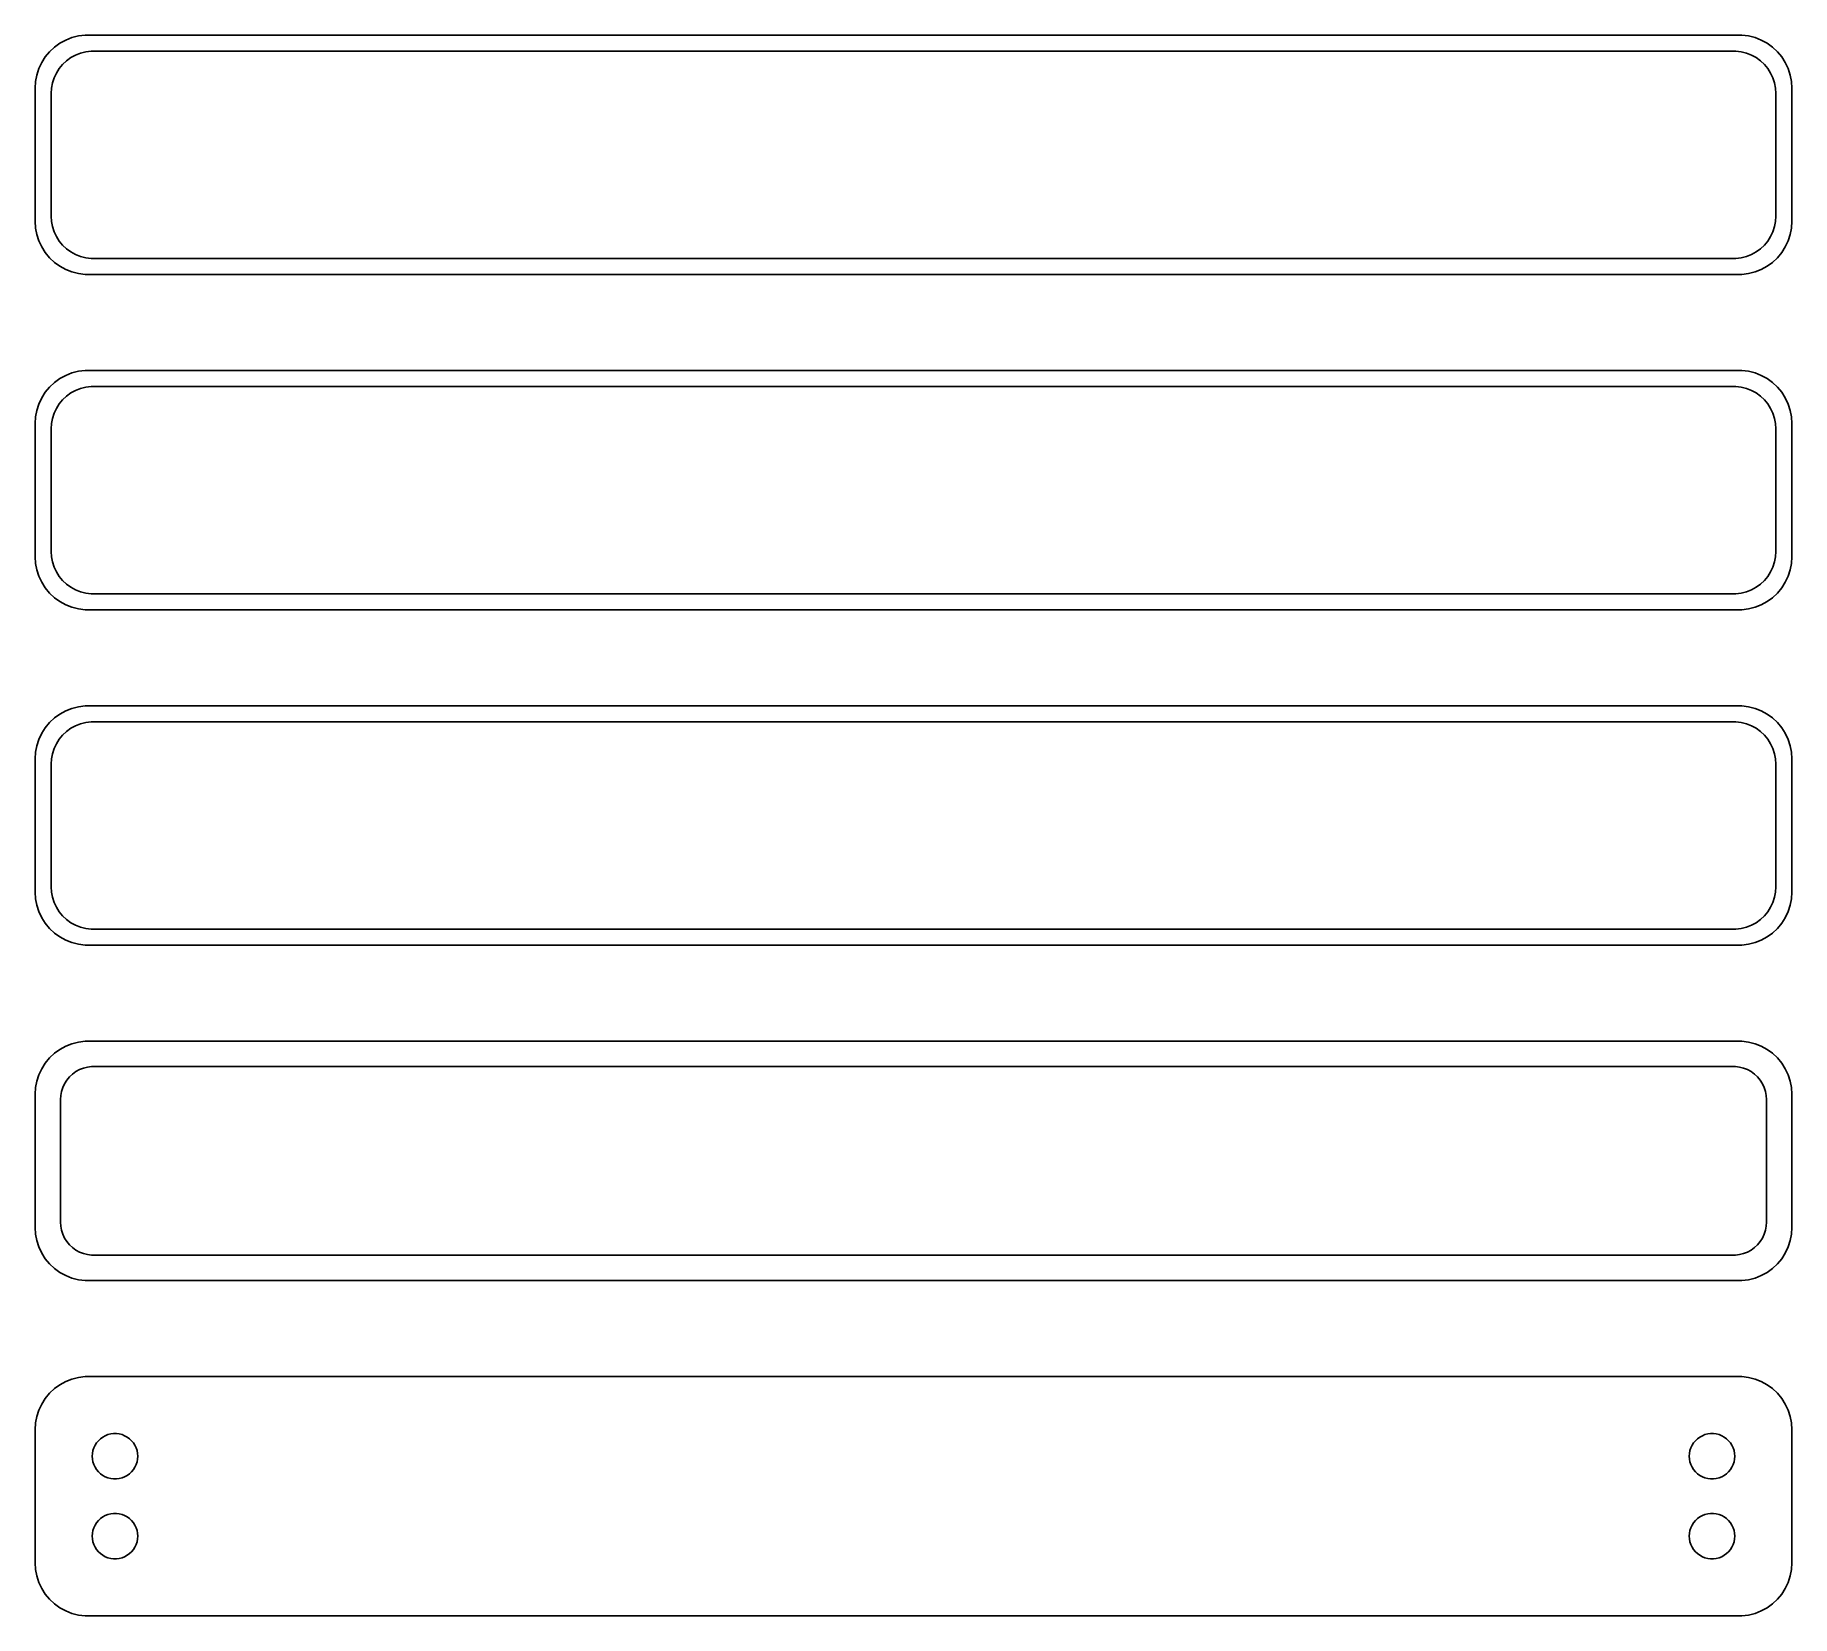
# Model space of a CAD drawing. Header units: metres. Extents: x -82 to 82, y 146 to 295.
import ezdxf

# ---------------------------------------------------------------- set-up
doc = ezdxf.new("R2010")
doc.units = ezdxf.units.M

msp = doc.modelspace()

# ---------------------------------------------------------------- linework, layer by layer
for p, q in [((-80.1791, 293.972), (-80.6871, 293.603)), ((-79.6289, 294.274), (-80.1791, 293.972)), ((-79.0451, 294.505), (-79.6289, 294.274)), ((-78.4369, 294.661), (-79.0451, 294.505)), ((-77.8139, 294.74), (-78.4369, 294.661)), ((77.8139, 294.74), (-77.8139, 294.74)), ((78.4369, 294.661), (77.8139, 294.74)), ((79.0451, 294.505), (78.4369, 294.661)), ((79.6289, 294.274), (79.0451, 294.505)), ((80.1791, 293.972), (79.6289, 294.274)), ((80.6871, 293.603), (80.1791, 293.972)), ((-81.8815, 292.159), (-82.1489, 291.591)), ((-81.5451, 292.689), (-81.8815, 292.159)), ((-81.1448, 293.173), (-81.5451, 292.689)), ((-80.6871, 293.603), (-81.1448, 293.173)), ((-79.9159, 291.988), (-79.5497, 292.332)), ((-79.5497, 292.332), (-79.1433, 292.627)), ((-79.1433, 292.627), (-78.7031, 292.869)), ((-78.7031, 292.869), (-78.2361, 293.054)), ((-78.2361, 293.054), (-77.7495, 293.179)), ((-77.7495, 293.179), (-77.2512, 293.242)), ((-77.2512, 293.242), (77.2512, 293.242)), ((77.2512, 293.242), (77.7495, 293.179)), ((77.7495, 293.179), (78.2361, 293.054)), ((78.2361, 293.054), (78.7031, 292.869)), ((78.7031, 292.869), (79.1433, 292.627)), ((79.1433, 292.627), (79.5497, 292.332)), ((79.5497, 292.332), (79.9159, 291.988)), ((81.1448, 293.173), (80.6871, 293.603)), ((81.5451, 292.689), (81.1448, 293.173)), ((81.8815, 292.159), (81.5451, 292.689)), ((82.1489, 291.591), (81.8815, 292.159)), ((-82.3429, 290.993), (-82.4606, 290.377)), ((-82.1489, 291.591), (-82.3429, 290.993)), ((-80.8743, 290.245), (-80.7191, 290.722)), ((-80.7191, 290.722), (-80.5052, 291.177)), ((-80.5052, 291.177), (-80.2361, 291.601)), ((-80.2361, 291.601), (-79.9159, 291.988)), ((79.9159, 291.988), (80.2361, 291.601)), ((80.2361, 291.601), (80.5052, 291.177)), ((80.5052, 291.177), (80.7191, 290.722)), ((80.7191, 290.722), (80.8743, 290.245)), ((82.3429, 290.993), (82.1489, 291.591)), ((82.4606, 290.377), (82.3429, 290.993)), ((-82.4606, 290.377), (-82.5, 289.75)), ((-82.5, 289.75), (-82.5, 277.25)), ((-81, 289.25), (-80.9685, 289.751)), ((-81, 277.75), (-81, 289.25)), ((-80.9685, 289.751), (-80.8743, 290.245)), ((80.8743, 290.245), (80.9685, 289.751)), ((80.9685, 289.751), (81, 289.25)), ((81, 289.25), (81, 277.75)), ((82.5, 289.75), (82.4606, 290.377)), ((82.5, 277.25), (82.5, 289.75)), ((-82.5, 277.25), (-82.4606, 276.623)), ((-80.9685, 277.249), (-81, 277.75)), ((-80.8743, 276.755), (-80.9685, 277.249)), ((80.9685, 277.249), (80.8743, 276.755)), ((81, 277.75), (80.9685, 277.249)), ((82.4606, 276.623), (82.5, 277.25)), ((-82.4606, 276.623), (-82.3429, 276.007)), ((-82.3429, 276.007), (-82.1489, 275.409)), ((-80.7191, 276.278), (-80.8743, 276.755)), ((-80.5052, 275.823), (-80.7191, 276.278)), ((-80.2361, 275.399), (-80.5052, 275.823)), ((80.5052, 275.823), (80.2361, 275.399)), ((80.7191, 276.278), (80.5052, 275.823)), ((80.8743, 276.755), (80.7191, 276.278)), ((82.1489, 275.409), (82.3429, 276.007)), ((82.3429, 276.007), (82.4606, 276.623)), ((-82.1489, 275.409), (-81.8815, 274.841)), ((-81.8815, 274.841), (-81.5451, 274.311)), ((-81.5451, 274.311), (-81.1448, 273.827)), ((-79.9159, 275.012), (-80.2361, 275.399)), ((-79.5497, 274.668), (-79.9159, 275.012)), ((-79.1433, 274.373), (-79.5497, 274.668)), ((-78.7031, 274.131), (-79.1433, 274.373)), ((-78.2361, 273.946), (-78.7031, 274.131)), ((-77.7495, 273.821), (-78.2361, 273.946)), ((78.2361, 273.946), (77.7495, 273.821)), ((78.7031, 274.131), (78.2361, 273.946)), ((79.1433, 274.373), (78.7031, 274.131)), ((79.5497, 274.668), (79.1433, 274.373)), ((79.9159, 275.012), (79.5497, 274.668)), ((80.2361, 275.399), (79.9159, 275.012)), ((81.1448, 273.827), (81.5451, 274.311)), ((81.5451, 274.311), (81.8815, 274.841)), ((81.8815, 274.841), (82.1489, 275.409)), ((-81.1448, 273.827), (-80.6871, 273.397)), ((-80.6871, 273.397), (-80.1791, 273.028)), ((-80.1791, 273.028), (-79.6289, 272.726)), ((-79.6289, 272.726), (-79.0451, 272.495)), ((-79.0451, 272.495), (-78.4369, 272.339)), ((-78.4369, 272.339), (-77.8139, 272.26)), ((-77.8139, 272.26), (77.8139, 272.26)), ((-77.2512, 273.758), (-77.7495, 273.821)), ((77.2512, 273.758), (-77.2512, 273.758)), ((77.7495, 273.821), (77.2512, 273.758)), ((77.8139, 272.26), (78.4369, 272.339)), ((78.4369, 272.339), (79.0451, 272.495)), ((79.0451, 272.495), (79.6289, 272.726)), ((79.6289, 272.726), (80.1791, 273.028)), ((80.1791, 273.028), (80.6871, 273.397)), ((80.6871, 273.397), (81.1448, 273.827)), ((-80.1791, 262.472), (-80.6871, 262.103)), ((-79.6289, 262.774), (-80.1791, 262.472)), ((-79.0451, 263.005), (-79.6289, 262.774)), ((-78.4369, 263.161), (-79.0451, 263.005)), ((-77.8139, 263.24), (-78.4369, 263.161)), ((77.8139, 263.24), (-77.8139, 263.24)), ((78.4369, 263.161), (77.8139, 263.24)), ((79.0451, 263.005), (78.4369, 263.161)), ((79.6289, 262.774), (79.0451, 263.005)), ((80.1791, 262.472), (79.6289, 262.774)), ((80.6871, 262.103), (80.1791, 262.472)), ((-81.5451, 261.189), (-81.8815, 260.659)), ((-81.1448, 261.673), (-81.5451, 261.189)), ((-80.6871, 262.103), (-81.1448, 261.673)), ((-79.9159, 260.488), (-79.5497, 260.832)), ((-79.5497, 260.832), (-79.1433, 261.127)), ((-79.1433, 261.127), (-78.7031, 261.369)), ((-78.7031, 261.369), (-78.2361, 261.554)), ((-78.2361, 261.554), (-77.7495, 261.679)), ((-77.7495, 261.679), (-77.2512, 261.742)), ((-77.2512, 261.742), (77.2512, 261.742)), ((77.2512, 261.742), (77.7495, 261.679)), ((77.7495, 261.679), (78.2361, 261.554)), ((78.2361, 261.554), (78.7031, 261.369)), ((78.7031, 261.369), (79.1433, 261.127)), ((79.1433, 261.127), (79.5497, 260.832)), ((79.5497, 260.832), (79.9159, 260.488)), ((81.1448, 261.673), (80.6871, 262.103)), ((81.5451, 261.189), (81.1448, 261.673)), ((81.8815, 260.659), (81.5451, 261.189)), ((-82.3429, 259.493), (-82.4606, 258.877)), ((-82.1489, 260.091), (-82.3429, 259.493)), ((-81.8815, 260.659), (-82.1489, 260.091)), ((-80.8743, 258.745), (-80.7191, 259.222)), ((-80.7191, 259.222), (-80.5052, 259.677)), ((-80.5052, 259.677), (-80.2361, 260.101)), ((-80.2361, 260.101), (-79.9159, 260.488)), ((79.9159, 260.488), (80.2361, 260.101)), ((80.2361, 260.101), (80.5052, 259.677)), ((80.5052, 259.677), (80.7191, 259.222)), ((80.7191, 259.222), (80.8743, 258.745)), ((82.1489, 260.091), (81.8815, 260.659)), ((82.3429, 259.493), (82.1489, 260.091)), ((82.4606, 258.877), (82.3429, 259.493)), ((-82.4606, 258.877), (-82.5, 258.25)), ((-82.5, 258.25), (-82.5, 245.75)), ((-81, 257.75), (-80.9685, 258.251)), ((-81, 246.25), (-81, 257.75)), ((-80.9685, 258.251), (-80.8743, 258.745)), ((80.8743, 258.745), (80.9685, 258.251)), ((80.9685, 258.251), (81, 257.75)), ((81, 257.75), (81, 246.25)), ((82.5, 258.25), (82.4606, 258.877)), ((82.5, 245.75), (82.5, 258.25)), ((-80.9685, 245.749), (-81, 246.25)), ((81, 246.25), (80.9685, 245.749)), ((-82.5, 245.75), (-82.4606, 245.123)), ((-82.4606, 245.123), (-82.3429, 244.507)), ((-82.3429, 244.507), (-82.1489, 243.909)), ((-80.8743, 245.255), (-80.9685, 245.749)), ((-80.7191, 244.778), (-80.8743, 245.255)), ((-80.5052, 244.323), (-80.7191, 244.778)), ((-80.2361, 243.899), (-80.5052, 244.323)), ((80.5052, 244.323), (80.2361, 243.899)), ((80.7191, 244.778), (80.5052, 244.323)), ((80.8743, 245.255), (80.7191, 244.778)), ((80.9685, 245.749), (80.8743, 245.255)), ((82.1489, 243.909), (82.3429, 244.507)), ((82.3429, 244.507), (82.4606, 245.123)), ((82.4606, 245.123), (82.5, 245.75)), ((-82.1489, 243.909), (-81.8815, 243.341)), ((-81.8815, 243.341), (-81.5451, 242.811)), ((-81.5451, 242.811), (-81.1448, 242.327)), ((-79.9159, 243.512), (-80.2361, 243.899)), ((-79.5497, 243.168), (-79.9159, 243.512)), ((-79.1433, 242.873), (-79.5497, 243.168)), ((-78.7031, 242.631), (-79.1433, 242.873)), ((-78.2361, 242.446), (-78.7031, 242.631)), ((78.7031, 242.631), (78.2361, 242.446)), ((79.1433, 242.873), (78.7031, 242.631)), ((79.5497, 243.168), (79.1433, 242.873)), ((79.9159, 243.512), (79.5497, 243.168)), ((80.2361, 243.899), (79.9159, 243.512)), ((81.1448, 242.327), (81.5451, 242.811)), ((81.5451, 242.811), (81.8815, 243.341)), ((81.8815, 243.341), (82.1489, 243.909)), ((-81.1448, 242.327), (-80.6871, 241.897)), ((-80.6871, 241.897), (-80.1791, 241.528)), ((-80.1791, 241.528), (-79.6289, 241.226)), ((-79.6289, 241.226), (-79.0451, 240.995)), ((-79.0451, 240.995), (-78.4369, 240.839)), ((-77.7495, 242.321), (-78.2361, 242.446)), ((-77.2512, 242.258), (-77.7495, 242.321)), ((77.2512, 242.258), (-77.2512, 242.258)), ((77.7495, 242.321), (77.2512, 242.258)), ((78.2361, 242.446), (77.7495, 242.321)), ((78.4369, 240.839), (79.0451, 240.995)), ((79.0451, 240.995), (79.6289, 241.226)), ((79.6289, 241.226), (80.1791, 241.528)), ((80.1791, 241.528), (80.6871, 241.897)), ((80.6871, 241.897), (81.1448, 242.327)), ((-78.4369, 240.839), (-77.8139, 240.76)), ((-77.8139, 240.76), (77.8139, 240.76)), ((77.8139, 240.76), (78.4369, 240.839)), ((-79.6289, 231.274), (-80.1791, 230.972)), ((-79.0451, 231.505), (-79.6289, 231.274)), ((-78.4369, 231.661), (-79.0451, 231.505)), ((-77.8139, 231.74), (-78.4369, 231.661)), ((77.8139, 231.74), (-77.8139, 231.74)), ((78.4369, 231.661), (77.8139, 231.74)), ((79.0451, 231.505), (78.4369, 231.661)), ((79.6289, 231.274), (79.0451, 231.505)), ((80.1791, 230.972), (79.6289, 231.274)), ((-81.5451, 229.689), (-81.8815, 229.159)), ((-81.1448, 230.173), (-81.5451, 229.689)), ((-80.6871, 230.603), (-81.1448, 230.173)), ((-80.1791, 230.972), (-80.6871, 230.603)), ((-79.5497, 229.332), (-79.1433, 229.627)), ((-79.1433, 229.627), (-78.7031, 229.869)), ((-78.7031, 229.869), (-78.2361, 230.054)), ((-78.2361, 230.054), (-77.7495, 230.179)), ((-77.7495, 230.179), (-77.2512, 230.242)), ((-77.2512, 230.242), (77.2512, 230.242)), ((77.2512, 230.242), (77.7495, 230.179)), ((77.7495, 230.179), (78.2361, 230.054)), ((78.2361, 230.054), (78.7031, 229.869)), ((78.7031, 229.869), (79.1433, 229.627)), ((79.1433, 229.627), (79.5497, 229.332)), ((80.6871, 230.603), (80.1791, 230.972)), ((81.1448, 230.173), (80.6871, 230.603)), ((81.5451, 229.689), (81.1448, 230.173)), ((81.8815, 229.159), (81.5451, 229.689)), ((-82.3429, 227.993), (-82.4606, 227.377)), ((-82.1489, 228.591), (-82.3429, 227.993)), ((-81.8815, 229.159), (-82.1489, 228.591)), ((-80.8743, 227.245), (-80.7191, 227.722)), ((-80.7191, 227.722), (-80.5052, 228.177)), ((-80.5052, 228.177), (-80.2361, 228.601)), ((-80.2361, 228.601), (-79.9159, 228.988)), ((-79.9159, 228.988), (-79.5497, 229.332)), ((79.5497, 229.332), (79.9159, 228.988)), ((79.9159, 228.988), (80.2361, 228.601)), ((80.2361, 228.601), (80.5052, 228.177)), ((80.5052, 228.177), (80.7191, 227.722)), ((80.7191, 227.722), (80.8743, 227.245)), ((82.1489, 228.591), (81.8815, 229.159)), ((82.3429, 227.993), (82.1489, 228.591)), ((82.4606, 227.377), (82.3429, 227.993)), ((-82.4606, 227.377), (-82.5, 226.75)), ((-82.5, 226.75), (-82.5, 214.25)), ((-81, 226.25), (-80.9685, 226.751)), ((-81, 214.75), (-81, 226.25)), ((-80.9685, 226.751), (-80.8743, 227.245)), ((80.8743, 227.245), (80.9685, 226.751)), ((80.9685, 226.751), (81, 226.25)), ((81, 226.25), (81, 214.75)), ((82.5, 226.75), (82.4606, 227.377)), ((82.5, 214.25), (82.5, 226.75)), ((-80.9685, 214.249), (-81, 214.75)), ((81, 214.75), (80.9685, 214.249)), ((-82.5, 214.25), (-82.4606, 213.623)), ((-82.4606, 213.623), (-82.3429, 213.007)), ((-82.3429, 213.007), (-82.1489, 212.409)), ((-80.8743, 213.755), (-80.9685, 214.249)), ((-80.7191, 213.278), (-80.8743, 213.755)), ((-80.5052, 212.823), (-80.7191, 213.278)), ((80.7191, 213.278), (80.5052, 212.823)), ((80.8743, 213.755), (80.7191, 213.278)), ((80.9685, 214.249), (80.8743, 213.755)), ((82.1489, 212.409), (82.3429, 213.007)), ((82.3429, 213.007), (82.4606, 213.623)), ((82.4606, 213.623), (82.5, 214.25)), ((-82.1489, 212.409), (-81.8815, 211.841)), ((-81.8815, 211.841), (-81.5451, 211.311)), ((-81.5451, 211.311), (-81.1448, 210.827)), ((-80.2361, 212.399), (-80.5052, 212.823)), ((-79.9159, 212.012), (-80.2361, 212.399)), ((-79.5497, 211.668), (-79.9159, 212.012)), ((-79.1433, 211.373), (-79.5497, 211.668)), ((-78.7031, 211.131), (-79.1433, 211.373)), ((79.1433, 211.373), (78.7031, 211.131)), ((79.5497, 211.668), (79.1433, 211.373)), ((79.9159, 212.012), (79.5497, 211.668)), ((80.2361, 212.399), (79.9159, 212.012)), ((80.5052, 212.823), (80.2361, 212.399)), ((81.1448, 210.827), (81.5451, 211.311)), ((81.5451, 211.311), (81.8815, 211.841)), ((81.8815, 211.841), (82.1489, 212.409)), ((-81.1448, 210.827), (-80.6871, 210.397)), ((-80.6871, 210.397), (-80.1791, 210.028)), ((-80.1791, 210.028), (-79.6289, 209.726)), ((-79.6289, 209.726), (-79.0451, 209.495)), ((-78.2361, 210.946), (-78.7031, 211.131)), ((-77.7495, 210.821), (-78.2361, 210.946)), ((-77.2512, 210.758), (-77.7495, 210.821)), ((77.2512, 210.758), (-77.2512, 210.758)), ((77.7495, 210.821), (77.2512, 210.758)), ((78.2361, 210.946), (77.7495, 210.821)), ((78.7031, 211.131), (78.2361, 210.946)), ((79.0451, 209.495), (79.6289, 209.726)), ((79.6289, 209.726), (80.1791, 210.028)), ((80.1791, 210.028), (80.6871, 210.397)), ((80.6871, 210.397), (81.1448, 210.827)), ((-79.0451, 209.495), (-78.4369, 209.339)), ((-78.4369, 209.339), (-77.8139, 209.26)), ((-77.8139, 209.26), (77.8139, 209.26)), ((77.8139, 209.26), (78.4369, 209.339)), ((78.4369, 209.339), (79.0451, 209.495)), ((-79.6289, 199.774), (-80.1791, 199.472)), ((-79.0451, 200.005), (-79.6289, 199.774)), ((-78.4369, 200.161), (-79.0451, 200.005)), ((-77.8139, 200.24), (-78.4369, 200.161)), ((77.8139, 200.24), (-77.8139, 200.24)), ((78.4369, 200.161), (77.8139, 200.24)), ((79.0451, 200.005), (78.4369, 200.161)), ((79.6289, 199.774), (79.0451, 200.005)), ((80.1791, 199.472), (79.6289, 199.774)), ((-81.5451, 198.189), (-81.8815, 197.659)), ((-81.1448, 198.673), (-81.5451, 198.189)), ((-80.6871, 199.103), (-81.1448, 198.673)), ((-80.1791, 199.472), (-80.6871, 199.103)), ((80.6871, 199.103), (80.1791, 199.472)), ((81.1448, 198.673), (80.6871, 199.103)), ((81.5451, 198.189), (81.1448, 198.673)), ((81.8815, 197.659), (81.5451, 198.189)), ((-82.3429, 196.493), (-82.4606, 195.877)), ((-82.1489, 197.091), (-82.3429, 196.493)), ((-81.8815, 197.659), (-82.1489, 197.091)), ((-79.7279, 196.25), (-79.5184, 196.58)), ((-79.5184, 196.58), (-79.2692, 196.881)), ((-79.2692, 196.881), (-78.9843, 197.149)), ((-78.9843, 197.149), (-78.668, 197.378)), ((-78.668, 197.378), (-78.3254, 197.567)), ((-78.3254, 197.567), (-77.9619, 197.711)), ((-77.9619, 197.711), (-77.5833, 197.808)), ((-77.5833, 197.808), (-77.1955, 197.857)), ((-77.1955, 197.857), (77.1955, 197.857)), ((77.1955, 197.857), (77.5833, 197.808)), ((77.5833, 197.808), (77.9619, 197.711)), ((77.9619, 197.711), (78.3254, 197.567)), ((78.3254, 197.567), (78.668, 197.378)), ((78.668, 197.378), (78.9843, 197.149)), ((78.9843, 197.149), (79.2692, 196.881)), ((79.2692, 196.881), (79.5184, 196.58)), ((79.5184, 196.58), (79.7279, 196.25)), ((82.1489, 197.091), (81.8815, 197.659)), ((82.3429, 196.493), (82.1489, 197.091)), ((82.4606, 195.877), (82.3429, 196.493)), ((-82.4606, 195.877), (-82.5, 195.25)), ((-82.5, 195.25), (-82.5, 182.75)), ((-80.1129, 194.75), (-80.0884, 195.14)), ((-80.1129, 183.25), (-80.1129, 194.75)), ((-80.0884, 195.14), (-80.0151, 195.524)), ((-80.0151, 195.524), (-79.8943, 195.896)), ((-79.8943, 195.896), (-79.7279, 196.25)), ((79.7279, 196.25), (79.8943, 195.896)), ((79.8943, 195.896), (80.0151, 195.524)), ((80.0151, 195.524), (80.0884, 195.14)), ((80.0884, 195.14), (80.1129, 194.75)), ((80.1129, 194.75), (80.1129, 183.25)), ((82.5, 195.25), (82.4606, 195.877)), ((82.5, 182.75), (82.5, 195.25)), ((-80.0884, 182.86), (-80.1129, 183.25)), ((80.1129, 183.25), (80.0884, 182.86)), ((-82.5, 182.75), (-82.4606, 182.123)), ((-82.4606, 182.123), (-82.3429, 181.507)), ((-82.3429, 181.507), (-82.1489, 180.909)), ((-80.0151, 182.476), (-80.0884, 182.86)), ((-79.8943, 182.104), (-80.0151, 182.476)), ((-79.7279, 181.75), (-79.8943, 182.104)), ((-79.5184, 181.42), (-79.7279, 181.75)), ((79.7279, 181.75), (79.5184, 181.42)), ((79.8943, 182.104), (79.7279, 181.75)), ((80.0151, 182.476), (79.8943, 182.104)), ((80.0884, 182.86), (80.0151, 182.476)), ((82.1489, 180.909), (82.3429, 181.507)), ((82.3429, 181.507), (82.4606, 182.123)), ((82.4606, 182.123), (82.5, 182.75)), ((-82.1489, 180.909), (-81.8815, 180.341)), ((-81.8815, 180.341), (-81.5451, 179.811)), ((-79.2692, 181.119), (-79.5184, 181.42)), ((-78.9843, 180.851), (-79.2692, 181.119)), ((-78.668, 180.622), (-78.9843, 180.851)), ((-78.3254, 180.433), (-78.668, 180.622)), ((-77.9619, 180.289), (-78.3254, 180.433)), ((-77.5833, 180.192), (-77.9619, 180.289)), ((-77.1955, 180.143), (-77.5833, 180.192)), ((77.1955, 180.143), (-77.1955, 180.143)), ((77.5833, 180.192), (77.1955, 180.143)), ((77.9619, 180.289), (77.5833, 180.192)), ((78.3254, 180.433), (77.9619, 180.289)), ((78.668, 180.622), (78.3254, 180.433)), ((78.9843, 180.851), (78.668, 180.622)), ((79.2692, 181.119), (78.9843, 180.851)), ((79.5184, 181.42), (79.2692, 181.119)), ((81.5451, 179.811), (81.8815, 180.341)), ((81.8815, 180.341), (82.1489, 180.909)), ((-81.5451, 179.811), (-81.1448, 179.327)), ((-81.1448, 179.327), (-80.6871, 178.897)), ((-80.6871, 178.897), (-80.1791, 178.528)), ((-80.1791, 178.528), (-79.6289, 178.226)), ((-79.6289, 178.226), (-79.0451, 177.995)), ((79.0451, 177.995), (79.6289, 178.226)), ((79.6289, 178.226), (80.1791, 178.528)), ((80.1791, 178.528), (80.6871, 178.897)), ((80.6871, 178.897), (81.1448, 179.327)), ((81.1448, 179.327), (81.5451, 179.811)), ((-79.0451, 177.995), (-78.4369, 177.839)), ((-78.4369, 177.839), (-77.8139, 177.76)), ((-77.8139, 177.76), (77.8139, 177.76)), ((77.8139, 177.76), (78.4369, 177.839)), ((78.4369, 177.839), (79.0451, 177.995)), ((-79.0451, 168.505), (-79.6289, 168.274)), ((-78.4369, 168.661), (-79.0451, 168.505)), ((-77.8139, 168.74), (-78.4369, 168.661)), ((77.8139, 168.74), (-77.8139, 168.74)), ((78.4369, 168.661), (77.8139, 168.74)), ((79.0451, 168.505), (78.4369, 168.661)), ((79.6289, 168.274), (79.0451, 168.505)), ((-81.5451, 166.689), (-81.8815, 166.159)), ((-81.1448, 167.173), (-81.5451, 166.689)), ((-80.6871, 167.603), (-81.1448, 167.173)), ((-80.1791, 167.972), (-80.6871, 167.603)), ((-79.6289, 168.274), (-80.1791, 167.972)), ((80.1791, 167.972), (79.6289, 168.274)), ((80.6871, 167.603), (80.1791, 167.972)), ((81.1448, 167.173), (80.6871, 167.603)), ((81.5451, 166.689), (81.1448, 167.173)), ((81.8815, 166.159), (81.5451, 166.689)), ((-82.1489, 165.591), (-82.3429, 164.993)), ((-81.8815, 166.159), (-82.1489, 165.591)), ((82.1489, 165.591), (81.8815, 166.159)), ((82.3429, 164.993), (82.1489, 165.591)), ((-82.4606, 164.377), (-82.5, 163.75)), ((-82.5, 163.75), (-82.5, 151.25)), ((-82.3429, 164.993), (-82.4606, 164.377)), ((-75.4001, 163.347), (-75.1341, 163.381)), ((-75.1341, 163.381), (-74.8659, 163.381)), ((-74.8659, 163.381), (-74.5999, 163.347)), ((74.5999, 163.347), (74.8659, 163.381)), ((74.8659, 163.381), (75.1341, 163.381)), ((75.1341, 163.381), (75.4001, 163.347)), ((82.4606, 164.377), (82.3429, 164.993)), ((82.5, 163.75), (82.4606, 164.377)), ((82.5, 151.25), (82.5, 163.75)), ((-77.1185, 161.518), (-77.0682, 161.781)), ((-77.0682, 161.781), (-76.9853, 162.036)), ((-76.9853, 162.036), (-76.8712, 162.279)), ((-76.8712, 162.279), (-76.7275, 162.505)), ((-76.7275, 162.505), (-76.5566, 162.712)), ((-76.5566, 162.712), (-76.3611, 162.895)), ((-76.3611, 162.895), (-76.1441, 163.053)), ((-76.1441, 163.053), (-75.9092, 163.182)), ((-75.9092, 163.182), (-75.6598, 163.281)), ((-75.6598, 163.281), (-75.4001, 163.347)), ((-74.5999, 163.347), (-74.3401, 163.281)), ((-74.3401, 163.281), (-74.0908, 163.182)), ((-74.0908, 163.182), (-73.8559, 163.053)), ((-73.8559, 163.053), (-73.6389, 162.895)), ((-73.6389, 162.895), (-73.4434, 162.712)), ((-73.4434, 162.712), (-73.2725, 162.505)), ((-73.2725, 162.505), (-73.1288, 162.279)), ((-73.1288, 162.279), (-73.0146, 162.036)), ((-73.0146, 162.036), (-72.9318, 161.781)), ((-72.9318, 161.781), (-72.8815, 161.518)), ((72.8815, 161.518), (72.9318, 161.781)), ((72.9318, 161.781), (73.0146, 162.036)), ((73.0146, 162.036), (73.1288, 162.279)), ((73.1288, 162.279), (73.2725, 162.505)), ((73.2725, 162.505), (73.4434, 162.712)), ((73.4434, 162.712), (73.6389, 162.895)), ((73.6389, 162.895), (73.8559, 163.053)), ((73.8559, 163.053), (74.0908, 163.182)), ((74.0908, 163.182), (74.3401, 163.281)), ((74.3401, 163.281), (74.5999, 163.347)), ((75.4001, 163.347), (75.6598, 163.281)), ((75.6598, 163.281), (75.9092, 163.182)), ((75.9092, 163.182), (76.1441, 163.053)), ((76.1441, 163.053), (76.3611, 162.895)), ((76.3611, 162.895), (76.5566, 162.712)), ((76.5566, 162.712), (76.7275, 162.505)), ((76.7275, 162.505), (76.8712, 162.279)), ((76.8712, 162.279), (76.9853, 162.036)), ((76.9853, 162.036), (77.0682, 161.781)), ((77.0682, 161.781), (77.1185, 161.518)), ((-77.1353, 161.25), (-77.1185, 161.518)), ((-77.1185, 160.982), (-77.1353, 161.25)), ((-77.0682, 160.719), (-77.1185, 160.982)), ((-76.9853, 160.464), (-77.0682, 160.719)), ((-76.8712, 160.221), (-76.9853, 160.464)), ((-76.7275, 159.995), (-76.8712, 160.221)), ((-73.1288, 160.221), (-73.2725, 159.995)), ((-73.0146, 160.464), (-73.1288, 160.221)), ((-72.9318, 160.719), (-73.0146, 160.464)), ((-72.8815, 160.982), (-72.9318, 160.719)), ((-72.8815, 161.518), (-72.8647, 161.25)), ((-72.8647, 161.25), (-72.8815, 160.982)), ((72.8647, 161.25), (72.8815, 161.518)), ((72.8815, 160.982), (72.8647, 161.25)), ((72.9318, 160.719), (72.8815, 160.982)), ((73.0146, 160.464), (72.9318, 160.719)), ((73.1288, 160.221), (73.0146, 160.464)), ((73.2725, 159.995), (73.1288, 160.221)), ((76.8712, 160.221), (76.7275, 159.995)), ((76.9853, 160.464), (76.8712, 160.221)), ((77.0682, 160.719), (76.9853, 160.464)), ((77.1185, 160.982), (77.0682, 160.719)), ((77.1185, 161.518), (77.1353, 161.25)), ((77.1353, 161.25), (77.1185, 160.982)), ((-76.5566, 159.788), (-76.7275, 159.995)), ((-76.3611, 159.605), (-76.5566, 159.788)), ((-76.1441, 159.447), (-76.3611, 159.605)), ((-75.9092, 159.318), (-76.1441, 159.447)), ((-75.6598, 159.219), (-75.9092, 159.318)), ((-75.4001, 159.153), (-75.6598, 159.219)), ((-75.1341, 159.119), (-75.4001, 159.153)), ((-74.8659, 159.119), (-75.1341, 159.119)), ((-74.5999, 159.153), (-74.8659, 159.119)), ((-74.3401, 159.219), (-74.5999, 159.153)), ((-74.0908, 159.318), (-74.3401, 159.219)), ((-73.8559, 159.447), (-74.0908, 159.318)), ((-73.6389, 159.605), (-73.8559, 159.447)), ((-73.4434, 159.788), (-73.6389, 159.605)), ((-73.2725, 159.995), (-73.4434, 159.788)), ((73.4434, 159.788), (73.2725, 159.995)), ((73.6389, 159.605), (73.4434, 159.788)), ((73.8559, 159.447), (73.6389, 159.605)), ((74.0908, 159.318), (73.8559, 159.447)), ((74.3401, 159.219), (74.0908, 159.318)), ((74.5999, 159.153), (74.3401, 159.219)), ((74.8659, 159.119), (74.5999, 159.153)), ((75.1341, 159.119), (74.8659, 159.119)), ((75.4001, 159.153), (75.1341, 159.119)), ((75.6598, 159.219), (75.4001, 159.153)), ((75.9092, 159.318), (75.6598, 159.219)), ((76.1441, 159.447), (75.9092, 159.318)), ((76.3611, 159.605), (76.1441, 159.447)), ((76.5566, 159.788), (76.3611, 159.605)), ((76.7275, 159.995), (76.5566, 159.788)), ((-76.7275, 155.005), (-76.5566, 155.212)), ((-76.5566, 155.212), (-76.3611, 155.395)), ((-76.3611, 155.395), (-76.1441, 155.553)), ((-76.1441, 155.553), (-75.9092, 155.682)), ((-75.9092, 155.682), (-75.6598, 155.781)), ((-75.6598, 155.781), (-75.4001, 155.847)), ((-75.4001, 155.847), (-75.1341, 155.881)), ((-75.1341, 155.881), (-74.8659, 155.881)), ((-74.8659, 155.881), (-74.5999, 155.847)), ((-74.5999, 155.847), (-74.3401, 155.781)), ((-74.3401, 155.781), (-74.0908, 155.682)), ((-74.0908, 155.682), (-73.8559, 155.553)), ((-73.8559, 155.553), (-73.6389, 155.395)), ((-73.6389, 155.395), (-73.4434, 155.212)), ((-73.4434, 155.212), (-73.2725, 155.005)), ((73.2725, 155.005), (73.4434, 155.212)), ((73.4434, 155.212), (73.6389, 155.395)), ((73.6389, 155.395), (73.8559, 155.553)), ((73.8559, 155.553), (74.0908, 155.682)), ((74.0908, 155.682), (74.3401, 155.781)), ((74.3401, 155.781), (74.5999, 155.847)), ((74.5999, 155.847), (74.8659, 155.881)), ((74.8659, 155.881), (75.1341, 155.881)), ((75.1341, 155.881), (75.4001, 155.847)), ((75.4001, 155.847), (75.6598, 155.781)), ((75.6598, 155.781), (75.9092, 155.682)), ((75.9092, 155.682), (76.1441, 155.553)), ((76.1441, 155.553), (76.3611, 155.395)), ((76.3611, 155.395), (76.5566, 155.212)), ((76.5566, 155.212), (76.7275, 155.005)), ((-77.1353, 153.75), (-77.1185, 154.018)), ((-77.1185, 153.482), (-77.1353, 153.75)), ((-77.1185, 154.018), (-77.0682, 154.281)), ((-77.0682, 153.219), (-77.1185, 153.482)), ((-77.0682, 154.281), (-76.9853, 154.536)), ((-76.9853, 154.536), (-76.8712, 154.779)), ((-76.8712, 154.779), (-76.7275, 155.005)), ((-73.2725, 155.005), (-73.1288, 154.779)), ((-73.1288, 154.779), (-73.0146, 154.536)), ((-73.0146, 154.536), (-72.9318, 154.281)), ((-72.9318, 154.281), (-72.8815, 154.018)), ((-72.8815, 153.482), (-72.9318, 153.219)), ((-72.8815, 154.018), (-72.8647, 153.75)), ((-72.8647, 153.75), (-72.8815, 153.482)), ((72.8647, 153.75), (72.8815, 154.018)), ((72.8815, 153.482), (72.8647, 153.75)), ((72.8815, 154.018), (72.9318, 154.281)), ((72.9318, 153.219), (72.8815, 153.482)), ((72.9318, 154.281), (73.0146, 154.536)), ((73.0146, 154.536), (73.1288, 154.779)), ((73.1288, 154.779), (73.2725, 155.005)), ((76.7275, 155.005), (76.8712, 154.779)), ((76.8712, 154.779), (76.9853, 154.536)), ((76.9853, 154.536), (77.0682, 154.281)), ((77.0682, 154.281), (77.1185, 154.018)), ((77.1185, 153.482), (77.0682, 153.219)), ((77.1185, 154.018), (77.1353, 153.75)), ((77.1353, 153.75), (77.1185, 153.482)), ((-76.9853, 152.964), (-77.0682, 153.219)), ((-76.8712, 152.721), (-76.9853, 152.964)), ((-76.7275, 152.495), (-76.8712, 152.721)), ((-76.5566, 152.288), (-76.7275, 152.495)), ((-76.3611, 152.105), (-76.5566, 152.288)), ((-76.1441, 151.947), (-76.3611, 152.105)), ((-75.9092, 151.818), (-76.1441, 151.947)), ((-75.6598, 151.719), (-75.9092, 151.818)), ((-74.0908, 151.818), (-74.3401, 151.719)), ((-73.8559, 151.947), (-74.0908, 151.818)), ((-73.6389, 152.105), (-73.8559, 151.947)), ((-73.4434, 152.288), (-73.6389, 152.105)), ((-73.2725, 152.495), (-73.4434, 152.288)), ((-73.1288, 152.721), (-73.2725, 152.495)), ((-73.0146, 152.964), (-73.1288, 152.721)), ((-72.9318, 153.219), (-73.0146, 152.964)), ((73.0146, 152.964), (72.9318, 153.219)), ((73.1288, 152.721), (73.0146, 152.964)), ((73.2725, 152.495), (73.1288, 152.721)), ((73.4434, 152.288), (73.2725, 152.495)), ((73.6389, 152.105), (73.4434, 152.288)), ((73.8559, 151.947), (73.6389, 152.105)), ((74.0908, 151.818), (73.8559, 151.947)), ((74.3401, 151.719), (74.0908, 151.818)), ((75.9092, 151.818), (75.6598, 151.719)), ((76.1441, 151.947), (75.9092, 151.818)), ((76.3611, 152.105), (76.1441, 151.947)), ((76.5566, 152.288), (76.3611, 152.105)), ((76.7275, 152.495), (76.5566, 152.288)), ((76.8712, 152.721), (76.7275, 152.495)), ((76.9853, 152.964), (76.8712, 152.721)), ((77.0682, 153.219), (76.9853, 152.964)), ((-82.5, 151.25), (-82.4606, 150.623)), ((-82.4606, 150.623), (-82.3429, 150.007)), ((-75.4001, 151.653), (-75.6598, 151.719)), ((-75.1341, 151.619), (-75.4001, 151.653)), ((-74.8659, 151.619), (-75.1341, 151.619)), ((-74.5999, 151.653), (-74.8659, 151.619)), ((-74.3401, 151.719), (-74.5999, 151.653)), ((74.5999, 151.653), (74.3401, 151.719)), ((74.8659, 151.619), (74.5999, 151.653)), ((75.1341, 151.619), (74.8659, 151.619)), ((75.4001, 151.653), (75.1341, 151.619)), ((75.6598, 151.719), (75.4001, 151.653)), ((82.3429, 150.007), (82.4606, 150.623)), ((82.4606, 150.623), (82.5, 151.25)), ((-82.3429, 150.007), (-82.1489, 149.409)), ((-82.1489, 149.409), (-81.8815, 148.841)), ((-81.8815, 148.841), (-81.5451, 148.311)), ((81.5451, 148.311), (81.8815, 148.841)), ((81.8815, 148.841), (82.1489, 149.409)), ((82.1489, 149.409), (82.3429, 150.007)), ((-81.5451, 148.311), (-81.1448, 147.827)), ((-81.1448, 147.827), (-80.6871, 147.397)), ((-80.6871, 147.397), (-80.1791, 147.028)), ((-80.1791, 147.028), (-79.6289, 146.726)), ((79.6289, 146.726), (80.1791, 147.028)), ((80.1791, 147.028), (80.6871, 147.397)), ((80.6871, 147.397), (81.1448, 147.827)), ((81.1448, 147.827), (81.5451, 148.311)), ((-79.6289, 146.726), (-79.0451, 146.495)), ((-79.0451, 146.495), (-78.4369, 146.339)), ((-78.4369, 146.339), (-77.8139, 146.26)), ((-77.8139, 146.26), (77.8139, 146.26)), ((77.8139, 146.26), (78.4369, 146.339)), ((78.4369, 146.339), (79.0451, 146.495)), ((79.0451, 146.495), (79.6289, 146.726))]:
    msp.add_line(p, q)

doc.saveas('drawing.dxf')
